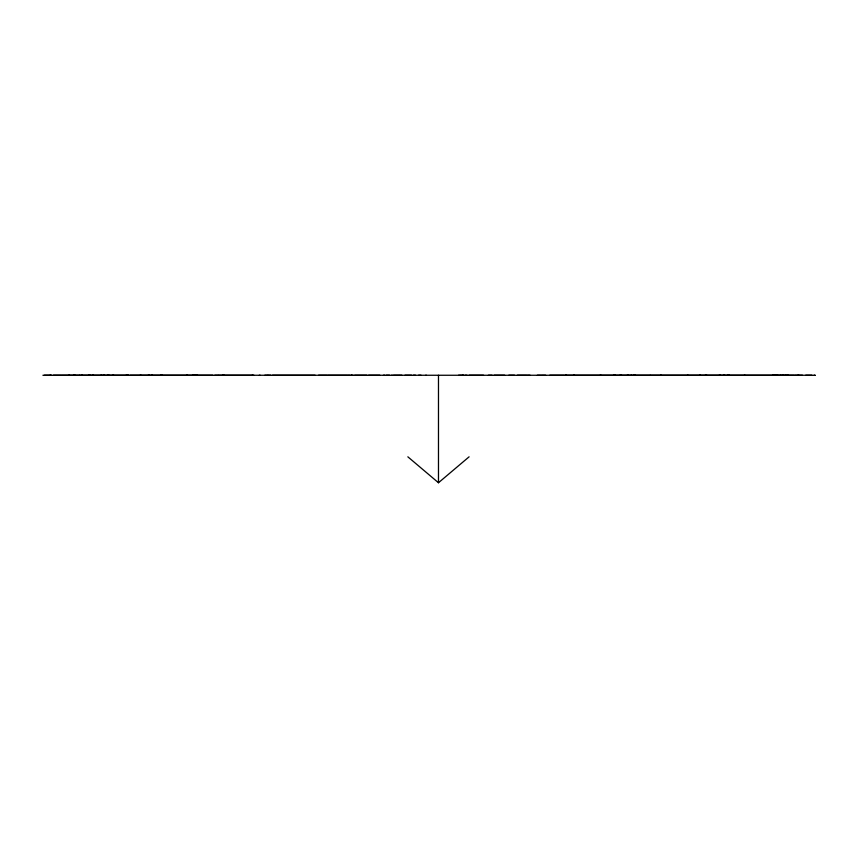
<?xml version="1.0" encoding="UTF-8"?>
<svg xmlns="http://www.w3.org/2000/svg" width="858" height="858" viewBox="0 0 858 858"><rect width="100%" height="100%" fill="white"/><g stroke="black" fill="none" stroke-linecap="round" stroke-linejoin="round"><path stroke-width="1.29" d="M407.85 456.821L438.481 482.743L469.101 456.821M463.395 375.257L462.794 375.257M627.284 375.257L627.831 375.257M660.628 375.257L661.164 375.257M720.248 375.257L719.712 375.257M68.865 375.257L69.562 375.257M75.107 375.257L73.724 375.257M81.338 375.257L82.486 375.257M88.674 375.257L90.122 375.257M92.45 375.257L93.49 375.257M103.657 375.257L104.429 375.257M107.7 375.257L109.041 375.257M113.653 375.257L112.827 375.257M126.169 375.257L126.887 375.257M127.477 375.257L128.164 375.257M148.295 375.257L149.453 375.257M194.294 375.257L195.013 375.257M196.096 375.257L197.533 375.257M42.9 375.257L79.301 375.257M79.569 375.257L802.455 375.257M805.716 375.257L811.84 375.257M44.337 375.257L51.105 375.257M53.357 375.257L61.283 375.257M61.969 375.257L129.043 375.257M130.126 375.257L212.816 375.257M214.779 375.257L218.061 375.257M218.522 375.257L253.871 375.257M259.341 375.257L260.156 375.257M264.811 375.257L267.814 375.257M270.817 375.257L268.093 375.257M272.458 375.257L315.111 375.257M318.575 375.257L326.866 375.257M327.681 375.257L347.361 375.257M348.091 375.257L350.096 375.257M353.099 375.257L351.19 375.257L351.737 375.257M354.644 375.257L366.945 375.257M368.586 375.257L375.965 375.257M376.608 375.257L379.89 375.257M383.451 375.257L384.813 375.257M386.25 375.257L389.564 375.257M393.479 375.257L398.916 375.257M399.506 375.257L401.919 375.257M404.933 375.257L411.561 375.257M413.374 375.257L415.486 375.257M418.597 375.257L421.053 375.257M458.569 375.257L460.682 375.257M461.218 375.257L463.331 375.257M464.907 375.257L467.02 375.257M469.122 375.257L483.515 375.257M488.416 375.257L492.084 375.257M494.122 375.257L504.676 375.257M508.805 375.257L514.51 375.257M517.374 375.257L526.748 375.257M527.563 375.257L530.083 375.257M537.355 375.257L540.615 375.257M541.43 375.257L545.667 375.257M549.764 375.257L564.521 375.257M650.053 375.257L565.497 375.257L566.312 375.257M650.332 375.257L793.897 375.257M794.712 375.257L815.1 375.257L814.285 375.257M699.656 375.257L700.46 375.257M727.841 375.257L728.378 375.257M729.043 375.257L728.227 375.257L729.193 375.257M772.683 375.257L773.498 375.257M780.147 375.257L780.683 375.257M782.067 375.257L783.944 375.257M785.563 375.257L786.11 375.257M787.365 375.257L788.18 375.257M687.451 375.257L687.998 375.257M705.34 375.257L706.702 375.257M719.251 375.257L720.077 375.257M744.369 375.257L744.916 375.257M774.72 375.257L775.535 375.257M775.814 375.257L776.351 375.257M777.166 375.257L777.981 375.257M797.972 375.257L798.787 375.257M573.659 375.257L574.474 375.257M600.16 375.257L600.975 375.257M613.738 375.257L614.553 375.257M614.821 375.257L615.368 375.257M619.969 375.257L620.516 375.257M621.053 375.257L621.6 375.257M628.099 375.257L628.646 375.257M631.08 375.257L631.627 375.257M633.612 375.257L634.427 375.257M634.877 375.257L635.424 375.257M151.394 375.257L152.477 375.257M161.132 375.257L162.205 375.257M192.482 375.257L193.565 375.257M222.64 375.257L224.142 375.257M252.231 375.257L252.778 375.257M391.677 375.257L392.278 375.257M425.729 375.257L426.329 375.257M50.107 375.257L51.19 375.257M100.965 375.257L101.812 375.257M140.219 375.257L140.98 375.257M160.607 375.257L161.379 375.257M186.776 375.257L187.548 375.257M438.481 375.257L438.481 482.743M724.581 375.257L723.777 375.257L724.56 375.257"/></g></svg>
